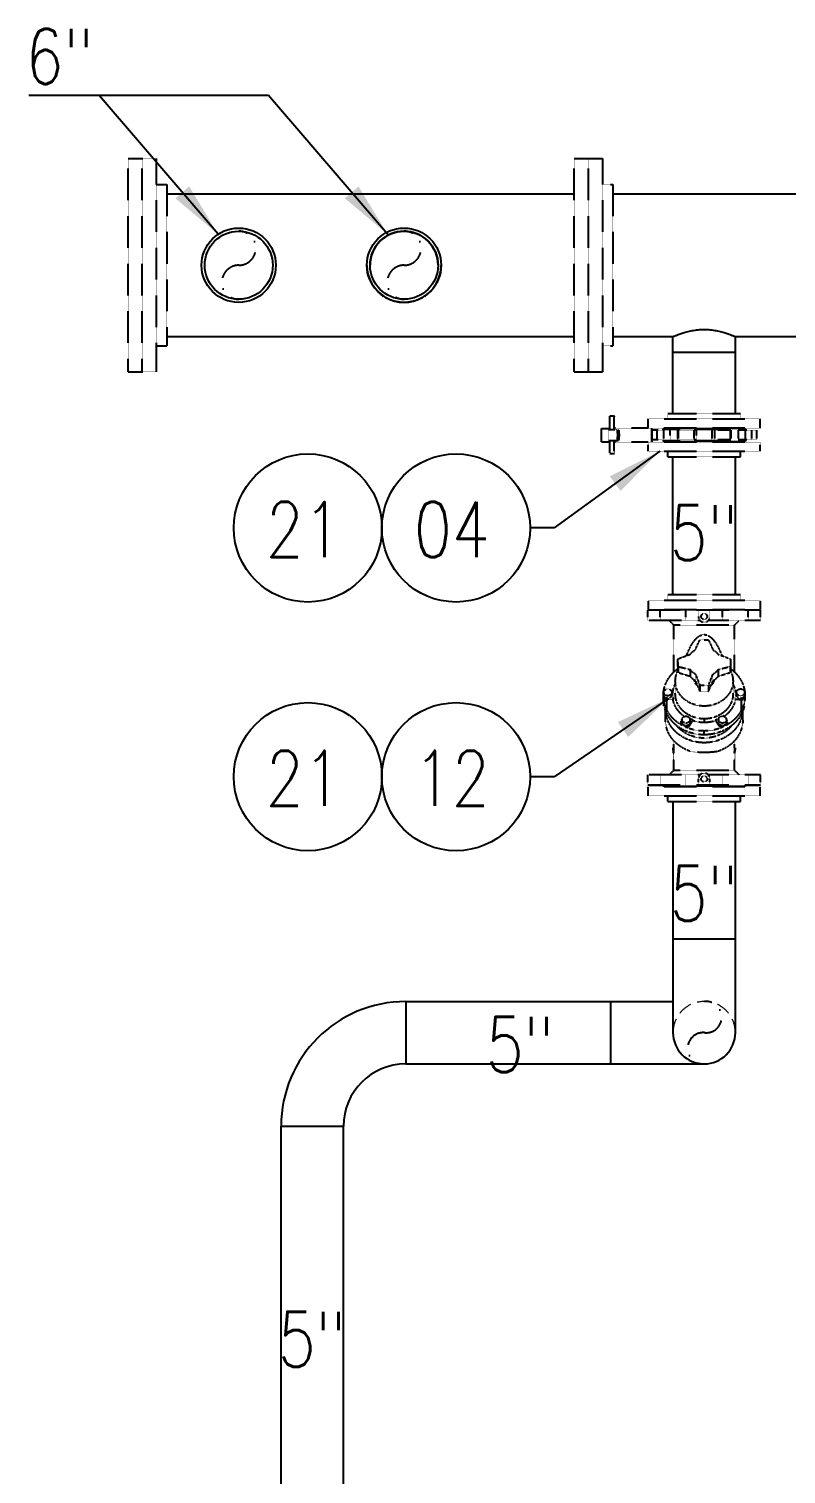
# Model space of a CAD drawing. Header units: millimetres. Extents: x -312439 to 477422, y -331570 to 212570.
# Drawn here: x 357792 to 359508, y 129554 to 132829 of the extents above; entities that cross this region are included whole.
import ezdxf

# ---------------------------------------------------------------- set-up
doc = ezdxf.new("R2010")
doc.units = ezdxf.units.MM
for name, pattern in [('DASHDOT', [25.4, 12.7, -6.35, 0, -6.35]), ('DASHED', [0.75, 0.5, -0.25]), ('HIDDEN', [9.525, 6.35, -3.175])]:
    doc.linetypes.add(name, pattern=pattern)
doc.layers.add('ARCONDTEXTO', color=4, linetype='Continuous')
doc.layers.add('TEXTO FORMATO', color=4, linetype='Continuous')
doc.styles.add('ROMAND', font='ROMAND.SHX')
doc.styles.add('ROMANS', font='romans.shx', dxfattribs={"height": 187.5})
doc.dimstyles.new('1-50 (MILIMETRO)', dxfattribs={"dimscale": 0, "dimtxt": 125, "dimasz": 125, "dimexe": 100, "dimexo": 100, "dimgap": 50, "dimtad": 0, "dimdec": 0, "dimzin": 0, "dimdsep": 46, "dimtxsty": 'ROMAND', "dimcen": -390, "dimclrd": 1, "dimclre": 1, "dimclrt": 3, "dimadec": 0, "dimazin": 0, "dimtfac": 1, "dimtdec": 0, "dimtix": 1, "dimtmove": 2, "dimatfit": 2, "dimfxl": 1, "dimtvp": 1, "dimtolj": 1, "dimtzin": 0, "dimarcsym": 0})

msp = doc.modelspace()

# ---------------------------------------------------------------- linework, layer by layer
at = {"color": 4, "linetype": 'DASHED', "extrusion": (0, 1, 0)}
for p, q in [((358017.439, 132051.977), (358017.439, 132534.977)), ((358017.439, 132534.977), (358081.039, 132534.977)), ((358049.239, 132051.977), (358049.239, 132534.977)), ((358081.039, 132534.977), (358081.039, 132051.977)), ((359028.057, 132051.977), (359028.057, 132534.977)), ((359028.057, 132534.977), (359091.657, 132534.977)), ((359059.857, 132051.977), (359059.857, 132534.977)), ((359091.657, 132534.977), (359091.657, 132051.977)), ((358081.039, 132475.977), (358104.839, 132475.977)), ((358104.839, 132475.977), (358104.839, 132110.977)), ((359091.657, 132475.977), (359115.457, 132475.977)), ((359115.457, 132475.977), (359115.457, 132110.977)), ((358081.039, 132110.977), (358104.839, 132110.977)), ((359091.657, 132110.977), (359115.457, 132110.977)), ((358017.439, 132051.977), (358081.039, 132051.977)), ((359028.057, 132051.977), (359091.657, 132051.977)), ((359118.824, 131951.49), (359108.823, 131951.49)), ((359195.231, 131945.121), (359449.231, 131945.121)), ((359195.231, 131924.524), (359195.231, 131945.121)), ((359240.231, 131957.821), (359404.231, 131957.821)), ((359240.231, 131945.121), (359240.231, 131957.821)), ((359404.231, 131945.121), (359404.231, 131957.821)), ((359449.231, 131924.521), (359449.231, 131945.121)), ((359089.93, 131923.625), (359105.8, 131923.625)), ((359089.93, 131893.617), (359089.93, 131923.625)), ((359105.8, 131923.625), (359105.8, 131893.617)), ((359105.8, 131920.904), (359108.465, 131920.904)), ((359127.72, 131920.624), (359105.8, 131920.624)), ((359105.8, 131896.618), (359127.72, 131896.618)), ((359105.8, 131896.338), (359108.465, 131896.338)), ((359195.231, 131924.524), (359118.824, 131924.524)), ((359449.231, 131924.521), (359195.232, 131924.521)), ((359245.393, 131919.721), (359203.452, 131919.721)), ((359203.452, 131919.721), (359203.452, 131897.521)), ((359245.393, 131897.521), (359203.452, 131897.521)), ((359215.181, 131919.721), (359215.181, 131897.521)), ((359415.231, 131922.921), (359229.231, 131922.921)), ((359229.231, 131919.721), (359229.231, 131922.921)), ((359415.231, 131921.321), (359229.231, 131921.321)), ((359229.231, 131897.521), (359229.231, 131894.321)), ((359415.231, 131895.921), (359229.231, 131895.921)), ((359229.723, 131919.721), (359229.723, 131897.521)), ((359245.393, 131897.521), (359245.393, 131919.721)), ((359251.581, 131922.921), (359251.581, 131924.521)), ((359304.946, 131919.721), (359261.901, 131919.721)), ((359261.901, 131919.721), (359261.901, 131897.521)), ((359304.946, 131897.521), (359261.901, 131897.521)), ((359263.348, 131919.721), (359263.348, 131897.521)), ((359298.455, 131919.721), (359298.455, 131897.521)), ((359304.946, 131897.521), (359304.946, 131919.721)), ((359339.516, 131919.721), (359339.516, 131897.521)), ((359382.561, 131919.721), (359339.516, 131919.721)), ((359382.561, 131897.521), (359339.516, 131897.521)), ((359346.007, 131919.721), (359346.007, 131897.521)), ((359381.115, 131919.721), (359381.115, 131897.521)), ((359382.561, 131919.721), (359382.561, 131897.521)), ((359392.881, 131922.921), (359392.881, 131924.521)), ((359399.069, 131919.721), (359399.069, 131897.521)), ((359441.01, 131919.721), (359399.069, 131919.721)), ((359441.01, 131897.521), (359399.069, 131897.521)), ((359414.739, 131919.721), (359414.739, 131897.521)), ((359415.231, 131919.721), (359415.231, 131922.921)), ((359415.231, 131897.521), (359415.231, 131894.321)), ((359429.281, 131919.721), (359429.281, 131897.521)), ((359441.01, 131919.721), (359441.01, 131897.521)), ((359089.93, 131893.617), (359105.8, 131893.617)), ((359118.824, 131865.752), (359108.823, 131865.752)), ((359195.231, 131892.718), (359118.824, 131892.718)), ((359195.231, 131872.121), (359195.231, 131892.718)), ((359195.231, 131872.121), (359449.231, 131872.121)), ((359449.231, 131892.721), (359195.232, 131892.721)), ((359415.231, 131894.321), (359229.231, 131894.321)), ((359240.231, 131859.421), (359240.231, 131872.121)), ((359404.231, 131859.421), (359404.231, 131872.121)), ((359449.231, 131872.121), (359449.231, 131892.721)), ((359240.231, 131859.421), (359404.231, 131859.421)), ((359404.231, 131546.859), (359240.231, 131546.859)), ((359240.231, 131546.859), (359240.231, 131534.159)), ((359404.231, 131546.859), (359404.231, 131534.159)), ((359449.731, 131512.059), (359194.731, 131512.059)), ((359194.731, 131488.159), (359194.731, 131512.059)), ((359449.231, 131534.159), (359195.231, 131534.159)), ((359195.231, 131534.159), (359195.231, 131513.559)), ((359195.231, 131513.559), (359449.231, 131513.559)), ((359222.498, 131488.159), (359222.498, 131512.059)), ((359229.231, 131512.059), (359229.231, 131513.559)), ((359280.92, 131488.159), (359280.92, 131512.059)), ((359309.231, 131512.059), (359309.231, 131497.559)), ((359322.231, 131512.059), (359322.231, 131513.559)), ((359335.231, 131512.059), (359335.231, 131497.559)), ((359363.542, 131488.159), (359363.542, 131512.059)), ((359415.231, 131512.059), (359415.231, 131513.559)), ((359421.964, 131488.159), (359421.964, 131512.059)), ((359449.231, 131534.159), (359449.231, 131513.559)), ((359449.731, 131488.159), (359449.731, 131512.059)), ((359313.251, 131488.159), (359194.731, 131488.159)), ((359253.231, 131478.159), (359243.231, 131488.159)), ((359391.231, 131478.159), (359253.231, 131478.159)), ((359253.231, 131371.561), (359253.231, 131478.159)), ((359449.731, 131488.159), (359331.211, 131488.159)), ((359391.231, 131478.159), (359401.231, 131488.159)), ((359391.231, 131371.561), (359391.231, 131478.159)), ((359262.231, 131392.942), (359262.231, 131379.459)), ((359263.07, 131384.282), (359263.07, 131370.799)), ((359290.499, 131377.174), (359290.499, 131362.153)), ((359353.963, 131377.174), (359353.963, 131362.153)), ((359381.392, 131384.282), (359381.392, 131370.799)), ((359382.231, 131392.942), (359382.231, 131379.459)), ((359256.881, 131322.209), (359256.881, 131351.146)), ((359263.07, 131370.799), (359290.499, 131362.153)), ((359302.248, 131367), (359302.248, 131351.979)), ((359302.248, 131351.979), (359312.231, 131328.225)), ((359312.231, 131341.707), (359312.231, 131328.225)), ((359332.231, 131328.225), (359342.214, 131351.979)), ((359332.231, 131341.707), (359332.231, 131328.225)), ((359342.214, 131367), (359342.214, 131351.979)), ((359353.963, 131362.153), (359381.392, 131370.799)), ((359387.581, 131322.209), (359387.581, 131351.146)), ((359229.731, 131309.609), (359229.731, 131319.709)), ((359229.858, 131315.509), (359229.858, 131314.009)), ((359230.731, 131325.709), (359230.731, 131319.709)), ((359237.971, 131283.14), (359237.971, 131307.79)), ((359239.731, 131317.915), (359239.731, 131311.915)), ((359239.731, 131310.183), (359252.746, 131310.183)), ((359239.731, 131310.183), (359239.731, 131309.089)), ((359252.746, 131329.236), (359247.757, 131329.236)), ((359248.731, 131325.709), (359248.731, 131319.709)), ((359396.705, 131329.236), (359391.716, 131329.236)), ((359391.716, 131310.183), (359404.731, 131310.183)), ((359395.731, 131325.709), (359395.731, 131319.709)), ((359404.731, 131317.915), (359404.731, 131311.915)), ((359404.731, 131310.183), (359404.731, 131309.089)), ((359406.491, 131283.14), (359406.491, 131307.79)), ((359413.731, 131325.709), (359413.731, 131319.709)), ((359414.604, 131315.509), (359414.604, 131314.009)), ((359414.731, 131309.609), (359414.731, 131319.709)), ((359234.731, 131262.709), (359234.731, 131283.629)), ((359409.731, 131262.709), (359409.731, 131283.629)), ((359269.981, 131257.834), (359269.981, 131256.509)), ((359271.981, 131263.387), (359271.455, 131262.598)), ((359271.455, 131262.598), (359271.455, 131261.503)), ((359271.844, 131252.53), (359271.844, 131251.03)), ((359271.981, 131263.834), (359271.981, 131257.834)), ((359277.962, 131272.359), (359276.915, 131270.788)), ((359280.246, 131248.329), (359280.246, 131246.829)), ((359280.981, 131256.04), (359280.981, 131250.04)), ((359289.981, 131263.834), (359289.981, 131257.834)), ((359290.507, 131253.071), (359297.015, 131262.833)), ((359290.507, 131253.071), (359290.507, 131251.977)), ((359322.231, 131265.615), (359322.231, 131257.195)), ((359347.447, 131262.833), (359353.955, 131253.071)), ((359353.955, 131253.071), (359353.955, 131251.977)), ((359354.481, 131263.834), (359354.481, 131257.834)), ((359363.481, 131256.04), (359363.481, 131250.04)), ((359364.217, 131248.329), (359364.217, 131246.829)), ((359367.547, 131270.788), (359366.5, 131272.359)), ((359372.481, 131263.834), (359372.481, 131257.834)), ((359373.007, 131262.598), (359372.481, 131263.387)), ((359372.618, 131252.53), (359372.618, 131251.03)), ((359373.007, 131262.598), (359373.007, 131261.503)), ((359374.481, 131257.834), (359374.481, 131256.509)), ((359253.231, 131199.904), (359253.231, 131216.111)), ((359322.231, 131229.502), (359322.231, 131238.102)), ((359391.231, 131199.904), (359391.231, 131216.111)), ((359253.231, 131199.904), (359252.231, 131199.904)), ((359252.231, 131172.559), (359252.231, 131199.902)), ((359252.272, 131187.843), (359253.697, 131187.843)), ((359252.272, 131172.559), (359252.272, 131187.843)), ((359253.697, 131191.909), (359252.69, 131191.909)), ((359252.69, 131187.843), (359252.69, 131191.909)), ((359253.273, 131172.559), (359253.273, 131187.843)), ((359253.697, 131187.843), (359253.697, 131191.909)), ((359391.772, 131191.909), (359390.765, 131191.909)), ((359390.765, 131187.843), (359390.765, 131191.909)), ((359392.19, 131187.843), (359390.765, 131187.843)), ((359391.19, 131172.559), (359391.19, 131187.843)), ((359392.231, 131199.904), (359391.231, 131199.904)), ((359391.772, 131187.843), (359391.772, 131191.909)), ((359392.19, 131172.559), (359392.19, 131187.843)), ((359392.231, 131172.559), (359392.231, 131199.902)), ((359253.231, 131148.959), (359243.231, 131138.959)), ((359252.231, 131172.559), (359253.273, 131172.559)), ((359253.231, 131148.959), (359253.231, 131172.559)), ((359391.231, 131148.959), (359253.231, 131148.959)), ((359392.231, 131172.559), (359391.19, 131172.559)), ((359391.231, 131148.959), (359391.231, 131172.559)), ((359391.231, 131148.959), (359401.231, 131138.959)), ((359313.251, 131138.959), (359194.731, 131138.959)), ((359194.731, 131115.059), (359194.731, 131138.959)), ((359449.731, 131115.059), (359194.731, 131115.059)), ((359449.231, 131111.859), (359195.231, 131111.859)), ((359195.231, 131091.259), (359195.231, 131111.859)), ((359222.498, 131138.959), (359222.498, 131115.059)), ((359229.231, 131115.059), (359229.231, 131113.459)), ((359415.231, 131113.559), (359229.231, 131113.559)), ((359415.231, 131113.459), (359229.231, 131113.459)), ((359280.92, 131138.959), (359280.92, 131115.059)), ((359309.231, 131115.059), (359309.231, 131129.559)), ((359322.231, 131113.559), (359322.231, 131115.059)), ((359449.731, 131138.959), (359331.211, 131138.959)), ((359335.231, 131115.059), (359335.231, 131129.559)), ((359363.542, 131138.959), (359363.542, 131115.059)), ((359415.231, 131115.059), (359415.231, 131113.459)), ((359421.964, 131138.959), (359421.964, 131115.059)), ((359449.231, 131091.259), (359449.231, 131111.859)), ((359449.731, 131115.059), (359449.731, 131138.959)), ((359195.231, 131091.259), (359449.231, 131091.259)), ((359240.231, 131078.559), (359240.231, 131091.259)), ((359240.231, 131078.559), (359404.231, 131078.559)), ((359404.231, 131078.559), (359404.231, 131091.259))]:
    msp.add_line(p, q, dxfattribs=at)
at = {"color": 5, "linetype": 'Continuous', "extrusion": (0, 1, 0)}
for p, q in [((358104.839, 132455.377), (359028.057, 132455.377)), ((359115.457, 132455.377), (362710.82, 132455.377)), ((358104.839, 132131.577), (359028.057, 132131.577)), ((359115.457, 132131.577), (359251.581, 132131.577)), ((359251.581, 131957.821), (359251.581, 132131.577)), ((359392.881, 132131.577), (359793.692, 132131.577)), ((359392.881, 131957.821), (359392.881, 132131.577)), ((359392.881, 132096.015), (359251.581, 132096.015)), ((359251.581, 131546.859), (359251.581, 131859.421)), ((359392.881, 131546.859), (359392.881, 131859.421)), ((359251.581, 131078.559), (359251.581, 130554.52)), ((359392.881, 130554.52), (359392.881, 131078.559)), ((359392.881, 130766.47), (359251.581, 130766.47)), ((358646.335, 130625.17), (358646.335, 130483.87)), ((358646.335, 130625.17), (359251.581, 130625.17)), ((359110.281, 130625.17), (359110.281, 130483.87)), ((358646.335, 130483.87), (359322.231, 130483.87)), ((358363.735, 130342.57), (358505.035, 130342.57)), ((358363.735, 128488.753), (358363.735, 130342.57)), ((358505.035, 129488.955), (358505.035, 130342.57))]:
    msp.add_line(p, q, dxfattribs=at)
at = {"color": 5, "linetype": 'Continuous'}
for centre, radius in [((358267.769, 132293.477), 84.15), ((358267.769, 132293.477), 77.04), ((358642.293, 132293.482), 84.15), ((358642.293, 132293.482), 77.04)]:
    msp.add_circle(centre, radius, dxfattribs=at)
at = {"color": 4, "linetype": 'DASHED'}
for centre in [(359322.231, 131497.559), (359322.231, 131129.559)]:
    msp.add_circle(centre, 6.9, dxfattribs=at)
at = {"color": 6, "linetype": 'DASHDOT', "ltscale": 4}
for centre, radius, start, end in [((358268.082, 132332.009, 0), 38.52, 270, 90), ((358642.605, 132332.014, 0), 38.52, 270, 90), ((358268.082, 132254.969, 0), 38.52, 90, 270), ((358642.605, 132254.974, 0), 38.52, 90, 270), ((359326.601, 130589.854), 35.462, 264.817126, 95.340531), ((359320.168, 130519.248), 35.438, 84.770684, 273.337095)]:
    msp.add_arc(centre, radius, start, end, dxfattribs=at)
at = {"color": 5, "linetype": 'Continuous'}
for centre, radius, start, end in [((358642.293, 132293.477), 77.04, 0.001871, 179.998129), ((358642.293, 132293.477), 84.15, 179.998287, 0.001701), ((358646.335, 130342.57), 282.6, 90, 180), ((359322.231, 130554.52), 70.65, 180, 0), ((358646.335, 130342.57), 141.3, 90, 180)]:
    msp.add_arc(centre, radius, start, end, dxfattribs=at)
at = {"color": 4, "linetype": 'DASHED'}
for centre, start, end in [((359322.231, 131497.559), 180, 0), ((359322.231, 131129.559), 0, 180)]:
    msp.add_arc(centre, 13, start, end, dxfattribs=at)
at = {"color": 1, "linetype": 'HIDDEN', "lineweight": 0, "ltscale": 5}
msp.add_arc((359322.231, 130554.52), 70.65, 0, 180, dxfattribs=at)
at = {"color": 5, "linetype": 'Continuous'}
for centre, major_axis in [((358267.769, 132293.477), (0, 84.15)), ((358267.769, 132293.477), (0, 77.04)), ((358642.293, 132293.482), (0, 84.15)), ((358642.293, 132293.482), (0, 77.04))]:
    msp.add_ellipse(centre, major_axis=major_axis, ratio=1, start_param=-1.57079633, end_param=4.71238898, dxfattribs=at)
at = {"color": 4, "linetype": 'DASHED', "extrusion": (0, 0, -1)}
for centre, major_axis, ratio, start_param, end_param in [((359108.823, 131908.621), (0, -42.869), 0.00871634, 1.85459044, 3.14159265), ((359118.824, 131908.621), (0, 42.869), 0.00871634, 4.99618309, 7.47393428), ((359108.823, 131908.621), (0, -42.869), 0.00871634, 0, 1.28700222), ((359118.824, 131908.621), (0, 42.869), 0.00871634, 1.95084369, 4.42859487), ((359294.387, 131224.236), (-107.858, -342.182), 0.17101007, 2.13199239, 2.21382292), ((359322.231, 131392.942), (-60, 0), 0.8660254, 1.40334825, 1.57079633), ((359322.231, 131392.942), (-60, 0), 0.8660254, 1.57079633, 1.73824441), ((359322.231, 131394.48), (-37.5, 0), 0.8660254, 0.56200898, 1.00878735), ((359322.231, 131394.48), (-37.5, 0), 0.8660254, 2.1328053, 2.57958368), ((359322.231, 131318.209), (-92.5, 0), 0.8660254, 0.0739016, 0.86500122), ((359322.231, 131392.942), (-60, 0), 0.8660254, 0, 0.16744808), ((359322.231, 131392.942), (-60, 0), 0.8660254, 6.11573723, 6.28318531), ((359322.231, 131379.459), (60, 0), 0.8660254, 2.97414457, 3.14159265), ((359322.231, 131394.48), (-37.5, 0), 0.8660254, 5.27439796, 5.72117633), ((359322.231, 131394.48), (-37.5, 0), 0.8660254, 3.70360163, 4.15038), ((359322.231, 131392.942), (-60, 0), 0.8660254, 2.97414457, 3.14159265), ((359322.231, 131392.942), (-60, 0), 0.8660254, 3.14159265, 3.30904073), ((359322.231, 131379.459), (-60, 0), 0.8660254, 3.14159265, 3.30904073), ((359322.231, 131318.209), (-92.5, 0), 0.8660254, 2.27659144, 3.06769106), ((359322.231, 131379.459), (-37.5, 0), 0.8660254, 5.27439796, 5.72117633), ((359322.231, 131354.959), (-22.1, 0), 0.8660254, 5.48992001, 6.18907308), ((359322.231, 131359.649), (-22.1, 0), 0.8660254, 5.77114904, 5.88232555), ((359294.387, 131206.683), (107.858, -342.182), 0.17101007, 4.27940228, 4.36123281), ((359322.231, 131392.942), (-60, 0), 0.8660254, 4.71238898, 4.87983706), ((359322.231, 131392.942), (-60, 0), 0.8660254, 4.5449409, 4.71238898), ((359322.231, 131354.959), (-22.1, 0), 0.8660254, 3.23570489, 3.93485795), ((359322.231, 131359.649), (-22.1, 0), 0.8660254, 3.54245241, 3.65362892), ((359322.231, 131379.459), (-37.5, 0), 0.8660254, 3.70360163, 4.15038), ((359322.231, 131318.209), (-92.5, 0), 0.8660254, 5.28845178, 6.23072128), ((359322.231, 131319.709), (-70.35, 0), 0.8660254, 6.12618, 6.44019061), ((359322.231, 131322.209), (-65.35, 0), 0.8660254, 4.71238898, 6.28318531), ((359322.231, 131379.459), (-60, 0), 0.8660254, 4.5449409, 4.87983706), ((359322.231, 131322.209), (-65.35, 0), 0.8660254, 3.14159265, 4.71238898), ((359322.231, 131318.209), (-92.5, 0), 0.8660254, 3.19405668, 4.13632618), ((359322.231, 131319.709), (-70.35, 0), 0.8660254, 2.98458735, 3.29859796), ((359404.731, 131325.709), (9, 0), 0.8660254, 1.57079633, 4.71238898), ((359404.731, 131319.709), (9, 0), 0.8660254, 1.57079633, 3.14159265), ((359404.731, 131325.709), (9, 0), 0.8660254, 4.71238898, 7.85398163), ((359404.731, 131319.709), (9, 0), 0.8660254, 0, 1.57079633), ((359322.231, 131287.359), (-87.5, 0), 0.8660254, 3.19497889, 6.22979907), ((359322.231, 131262.709), (-87.5, 0), 0.8660254, 5.06211561, 6.28318531), ((359322.231, 131287.359), (-75.5, 0), 0.8660254, 4.71238898, 5.68150305), ((359322.231, 131319.709), (-70.35, 0), 0.8660254, 5.36978129, 5.39299306), ((359322.231, 131318.209), (-92.5, 0), 0.8660254, 4.71238898, 5.18352373), ((359322.231, 131319.709), (-70.35, 0), 0.8660254, 5.07898245, 5.19269715), ((359322.231, 131287.359), (-75.5, 0), 0.8660254, 3.74327491, 4.71238898), ((359322.231, 131318.209), (-92.5, 0), 0.8660254, 4.24125423, 4.71238898), ((359322.231, 131262.709), (-87.5, 0), 0.8660254, 3.14159265, 4.36266235), ((359322.231, 131199.906), (70, 0), 0.99934383, 3.02702654, 3.14156271), ((359322.231, 131199.902), (-70, 0), 0.99934383, 0, 0.00002994), ((359322.231, 131199.906), (69, 0), 0.99934383, 3.0253587, 3.14156228), ((359322.231, 131199.906), (69, 0), 0.99934383, 0.00003038, 0.11623395), ((359322.231, 131199.906), (70, 0), 0.99934383, 0.00002994, 0.11456611), ((359322.231, 131199.902), (-70, 0), 0.99934383, 3.14156271, 3.14159265)]:
    msp.add_ellipse(centre, major_axis=major_axis, ratio=ratio, start_param=start_param, end_param=end_param, dxfattribs=at)
at = {"color": 4, "linetype": 'DASHED', "extrusion": (-4.0221e-63, -2.18953e-47, -1)}
for centre, major_axis, start_param, end_param in [((359118.824, 131908.621), (0, -15.903), 2.42612919, 3.14159265), ((359118.824, 131908.621), (0, -15.903), 0, 0.71546346), ((359203.453, 131908.621), (0, 15.903), 3.16029867, 6.26447929), ((359203.453, 131908.621), (0, 15.903), 0.01870601, 0.79820803), ((359203.453, 131908.621), (0, 15.903), 2.34338462, 3.12288664)]:
    msp.add_ellipse(centre, major_axis=major_axis, ratio=0.00871634, start_param=start_param, end_param=end_param, dxfattribs=at)
at = {"color": 4, "linetype": 'DASHED', "extrusion": (-2.88787e-49, -1.57208e-33, -1)}
for centre, major_axis, start_param, end_param in [((359123.981, 131908.621), (0, 12.003), 0, 3.14159265), ((359127.72, 131908.621), (0, -12.003), 3.14159265, 6.28318531)]:
    msp.add_ellipse(centre, major_axis=major_axis, ratio=0.13557255, start_param=start_param, end_param=end_param, dxfattribs=at)
at = {"color": 4, "linetype": 'DASHED', "extrusion": (-1.4396e-47, -8.85935e-32, -1)}
for start_param, end_param in [(5.66492099, 6.28318531), (0, 0.61826431)]:
    msp.add_ellipse((359322.231, 131199.003), major_axis=(0, 257.512), ratio=0.26794919, start_param=start_param, end_param=end_param, dxfattribs=at)
at = {"color": 4, "linetype": 'DASHED', "extrusion": (-7.41102e-33, 2.35116e-32, -1)}
msp.add_ellipse((359350.075, 131224.236), major_axis=(-107.858, 342.182), ratio=0.17101007, start_param=0.92776973, end_param=1.00960026, dxfattribs=at)
at = {"color": 4, "linetype": 'DASHED', "extrusion": (2.41251e-18, 1.01392e-18, -1)}
for centre, start_param, end_param in [((359312.097, 131239.573), 1.6198184, 1.70164893), ((359332.365, 131191.346), 1.82985829, 1.91168882)]:
    msp.add_ellipse(centre, major_axis=(-330.755, -139.008), ratio=0.46984631, start_param=start_param, end_param=end_param, dxfattribs=at)
at = {"color": 4, "linetype": 'DASHED', "extrusion": (2.41251e-18, -1.01392e-18, -1)}
for centre, start_param, end_param in [((359332.365, 131239.573), 1.43994373, 1.52177426), ((359312.097, 131191.346), 1.22990383, 1.31173436)]:
    msp.add_ellipse(centre, major_axis=(-330.755, 139.008), ratio=0.46984631, start_param=start_param, end_param=end_param, dxfattribs=at)
at = {"color": 4, "linetype": 'DASHED', "extrusion": (9.86076e-32, 2.97581e-64, -1)}
for start_param, end_param in [(4.71238898, 6.70244367), (2.7223343, 4.71238898)]:
    msp.add_ellipse((359322.231, 131351.146), major_axis=(-65.35, 0), ratio=0.8660254, start_param=start_param, end_param=end_param, dxfattribs=at)
at = {"color": 4, "linetype": 'DASHED', "extrusion": (-9.86076e-32, 0, -1)}
for centre, major_axis, start_param, end_param in [((359322.231, 131319.127), (-71.514, 0), 0.16394651, 0.41823404), ((359322.231, 131319.127), (-71.514, 0), 2.72335862, 2.97764614), ((359322.231, 131319.127), (-71.514, 0), 5.3951738, 6.1287561), ((359322.231, 131319.127), (-71.514, 0), 3.29602186, 4.02960416), ((359322.231, 131319.127), (-71.514, 0), 4.71238898, 5.08155855), ((359322.231, 131319.127), (-71.514, 0), 4.34321941, 4.71238898), ((359322.231, 131319.709), (-70.35, 0), 4.23208082, 4.34579551), ((359322.231, 131319.709), (-70.35, 0), 4.0317849, 4.05499667)]:
    msp.add_ellipse(centre, major_axis=major_axis, ratio=0.8660254, start_param=start_param, end_param=end_param, dxfattribs=at)
at = {"color": 4, "linetype": 'DASHED', "extrusion": (-7.41102e-33, -2.35116e-32, -1)}
msp.add_ellipse((359350.075, 131206.683), major_axis=(107.858, 342.182), ratio=0.17101007, start_param=5.06354515, end_param=5.14537568, dxfattribs=at)
at = {"color": 4, "linetype": 'DASHED', "extrusion": (-1.04117e-17, 1.03971e-32, -1)}
msp.add_ellipse((359322.231, 131319.709), major_axis=(92.5, 0), ratio=0.8660254, start_param=3.08912863, end_param=3.19405668, dxfattribs=at)
at = {"color": 4, "linetype": 'DASHED', "extrusion": (9.86076e-32, 0, -1)}
for start_param, end_param in [(4.71238898, 6.28318531), (3.14159265, 4.71238898)]:
    msp.add_ellipse((359322.231, 131309.609), major_axis=(-92.5, 0), ratio=0.8660254, start_param=start_param, end_param=end_param, dxfattribs=at)
at = {"color": 4, "linetype": 'DASHED', "extrusion": (1.13598e-17, -1.37585e-32, -1)}
for start_param, end_param in [(3.59827447, 3.75414739), (1.57079633, 2.68491083)]:
    msp.add_ellipse((359239.731, 131319.709), major_axis=(11, 0), ratio=0.8660254, start_param=start_param, end_param=end_param, dxfattribs=at)
at = {"color": 4, "linetype": 'DASHED', "extrusion": (6.80642e-62, -8.75812e-47, -1)}
for centre, start_param, end_param in [((359239.731, 131325.709), 4.71238898, 7.85398163), ((359239.731, 131319.709), 4.71238898, 6.28318531), ((359239.731, 131325.709), 1.57079633, 4.71238898), ((359239.731, 131319.709), 3.14159265, 4.71238898)]:
    msp.add_ellipse(centre, major_axis=(-9, 0), ratio=0.8660254, start_param=start_param, end_param=end_param, dxfattribs=at)
at = {"color": 4, "linetype": 'DASHED', "extrusion": (1.13598e-17, -1.65102e-32, -1)}
for start_param, end_param in [(3.59827447, 4.71238898), (2.52903792, 2.68491083)]:
    msp.add_ellipse((359404.731, 131319.709), major_axis=(-11, 0), ratio=0.8660254, start_param=start_param, end_param=end_param, dxfattribs=at)
at = {"color": 4, "linetype": 'DASHED', "extrusion": (-1.04117e-17, 1.4396e-32, -1)}
for start_param, end_param in [(3.08912863, 3.19405668), (4.13632618, 4.24125423)]:
    msp.add_ellipse((359322.231, 131319.709), major_axis=(-92.5, 0), ratio=0.8660254, start_param=start_param, end_param=end_param, dxfattribs=at)
at = {"color": 4, "linetype": 'DASHED', "extrusion": (-9.86076e-32, -1.04577e-47, -1)}
for start_param, end_param in [(2.55107692, 3.66519143), (0.52359878, 1.63771328)]:
    msp.add_ellipse((359280.981, 131257.834), major_axis=(11, 0), ratio=0.8660254, start_param=start_param, end_param=end_param, dxfattribs=at)
at = {"color": 4, "linetype": 'DASHED', "extrusion": (1.16104e-63, -1.09476e-47, -1)}
msp.add_ellipse((359322.231, 131319.709), major_axis=(92.5, 0), ratio=0.8660254, start_param=2.04193108, end_param=2.14685913, dxfattribs=at)
at = {"color": 4, "linetype": 'DASHED', "extrusion": (1.96474e-17, -7.75572e-33, -1)}
for centre, start_param, end_param in [((359280.981, 131263.834), 4.71238898, 7.85398163), ((359280.981, 131257.834), 4.71238898, 6.28318531), ((359280.981, 131263.834), 1.57079633, 4.71238898), ((359280.981, 131257.834), 3.14159265, 4.71238898)]:
    msp.add_ellipse(centre, major_axis=(-9, 0), ratio=0.8660254, start_param=start_param, end_param=end_param, dxfattribs=at)
at = {"color": 4, "linetype": 'DASHED', "extrusion": (1.13598e-17, -1.10068e-32, -1)}
for start_param, end_param in [(4.64547203, 5.75958653), (2.61799388, 3.73210838)]:
    msp.add_ellipse((359363.481, 131257.834), major_axis=(-11, 0), ratio=0.8660254, start_param=start_param, end_param=end_param, dxfattribs=at)
at = {"color": 4, "linetype": 'DASHED', "extrusion": (1.96474e-17, -2.7145e-32, -1)}
for centre, start_param, end_param in [((359363.481, 131263.834), 4.71238898, 7.85398163), ((359363.481, 131257.834), 4.71238898, 6.28318531), ((359363.481, 131263.834), 1.57079633, 4.71238898), ((359363.481, 131257.834), 3.14159265, 4.71238898)]:
    msp.add_ellipse(centre, major_axis=(-9, 0), ratio=0.8660254, start_param=start_param, end_param=end_param, dxfattribs=at)
at = {"color": 5, "linetype": 'Continuous'}
for points, knots in [([(359251.581, 132131.577), (359251.581, 132131.577), (359251.689, 132131.624), (359252.134, 132131.817), (359252.472, 132131.964), (359253.381, 132132.354), (359253.952, 132132.598), (359255.323, 132133.175), (359256.122, 132133.508), (359257.934, 132134.249), (359258.948, 132134.656), (359261.17, 132135.529), (359262.379, 132135.993), (359264.962, 132136.957), (359266.337, 132137.456), (359269.218, 132138.464), (359270.724, 132138.974), (359273.827, 132139.981), (359275.479, 132140.496), (359278.966, 132141.525), (359280.801, 132142.039), (359284.628, 132143.041), (359286.62, 132143.529), (359290.735, 132144.453), (359292.857, 132144.888), (359297.197, 132145.685), (359299.418, 132146.046), (359303.922, 132146.676), (359306.205, 132146.944), (359310.795, 132147.375), (359313.101, 132147.537), (359317.693, 132147.752), (359319.978, 132147.805), (359322.231, 132147.805)], [324.15715717, 324.15715717, 324.15715717, 324.15715717, 330.90542895, 330.90542895, 337.65370072, 337.65370072, 344.4019725, 344.4019725, 351.15024427, 351.15024427, 357.89851605, 357.89851605, 364.64678782, 364.64678782, 371.3950596, 371.3950596, 378.14333137, 378.14333137, 384.90160781, 384.90160781, 391.65988425, 391.65988425, 398.41816069, 398.41816069, 405.17643713, 405.17643713, 411.93471358, 411.93471358, 418.69299002, 418.69299002, 425.45126646, 425.45126646, 432.2095429, 432.2095429, 432.2095429, 432.2095429]), ([(359322.231, 132147.805), (359324.484, 132147.805), (359326.769, 132147.752), (359331.361, 132147.537), (359333.667, 132147.375), (359338.257, 132146.944), (359340.54, 132146.676), (359345.045, 132146.046), (359347.265, 132145.685), (359351.605, 132144.888), (359353.727, 132144.453), (359357.842, 132143.529), (359359.834, 132143.041), (359363.661, 132142.039), (359365.496, 132141.525), (359368.983, 132140.496), (359370.636, 132139.981), (359373.738, 132138.974), (359375.244, 132138.464), (359378.125, 132137.456), (359379.5, 132136.957), (359382.083, 132135.993), (359383.292, 132135.529), (359385.514, 132134.656), (359386.528, 132134.249), (359388.34, 132133.508), (359389.139, 132133.175), (359390.51, 132132.598), (359391.081, 132132.354), (359391.99, 132131.964), (359392.328, 132131.817), (359392.773, 132131.624), (359392.881, 132131.577), (359392.881, 132131.577)], [0, 0, 0, 0, 6.75827644, 6.75827644, 13.51655288, 13.51655288, 20.27482932, 20.27482932, 27.03310576, 27.03310576, 33.79138221, 33.79138221, 40.54965865, 40.54965865, 47.30793509, 47.30793509, 54.06621153, 54.06621153, 60.8144833, 60.8144833, 67.56275508, 67.56275508, 74.31102685, 74.31102685, 81.05929863, 81.05929863, 87.8075704, 87.8075704, 94.55584218, 94.55584218, 101.30411395, 101.30411395, 108.05238572, 108.05238572, 108.05238572, 108.05238572])]:
    msp.add_open_spline(points, degree=3, knots=knots, dxfattribs=at)
at = {"color": 4, "linetype": 'DASHED'}
for points, knots in [([(359229.858, 131314.009), (359230.313, 131313.224), (359230.885, 131312.518), (359231.914, 131311.573), (359232.288, 131311.277), (359233.071, 131310.742), (359233.482, 131310.501), (359234.13, 131310.178), (359234.35, 131310.077), (359234.802, 131309.888), (359235.034, 131309.8), (359235.737, 131309.558), (359236.216, 131309.428), (359237.191, 131309.227), (359237.689, 131309.156), (359238.702, 131309.076), (359239.217, 131309.066), (359239.731, 131309.089)], [0.0000004122, 0.0000004122, 0.0000004122, 0.0000004122, 0.0030542653, 0.0030542653, 0.0045811918, 0.0045811918, 0.0061081184, 0.0061081184, 0.0068715817, 0.0068715817, 0.0076350449, 0.0076350449, 0.0091619715, 0.0091619715, 0.010688898, 0.010688898, 0.0122158246, 0.0122158246, 0.0122158246, 0.0122158246]), ([(359404.731, 131309.089), (359405.76, 131309.044), (359406.765, 131309.124), (359408.237, 131309.426), (359408.724, 131309.558), (359409.656, 131309.878), (359410.104, 131310.065), (359410.968, 131310.494), (359411.385, 131310.738), (359412.174, 131311.277), (359412.541, 131311.568), (359413.224, 131312.193), (359413.539, 131312.527), (359414.115, 131313.239), (359414.376, 131313.616), (359414.604, 131314.009)], [0.0000001979, 0.0000001979, 0.0000001979, 0.0000001979, 0.003054238, 0.003054238, 0.0045812581, 0.0045812581, 0.0061082782, 0.0061082782, 0.0076352982, 0.0076352982, 0.0091623183, 0.0091623183, 0.0106893383, 0.0106893383, 0.0122163584, 0.0122163584, 0.0122163584, 0.0122163584]), ([(359269.981, 131256.509), (359269.981, 131256.403), (359269.983, 131256.298), (359270.003, 131255.732), (359270.056, 131255.269), (359270.23, 131254.368), (359270.351, 131253.926), (359270.662, 131253.059), (359270.853, 131252.633), (359271.301, 131251.807), (359271.557, 131251.41), (359271.844, 131251.03)], [0.00648996335, 0.00648996335, 0.00648996335, 0.00648996335, 0.00684025125, 0.00684025125, 0.00836722677, 0.00836722677, 0.00989420228, 0.00989420228, 0.0114211778, 0.0114211778, 0.01294815332, 0.01294815332, 0.01294815332, 0.01294815332]), ([(359280.246, 131246.829), (359281.275, 131246.787), (359282.29, 131246.875), (359283.79, 131247.194), (359284.288, 131247.334), (359285.245, 131247.669), (359285.709, 131247.866), (359286.382, 131248.203), (359286.602, 131248.322), (359287.036, 131248.576), (359287.25, 131248.71), (359287.872, 131249.132), (359288.261, 131249.435), (359288.991, 131250.087), (359289.331, 131250.435), (359289.961, 131251.176), (359290.25, 131251.569), (359290.507, 131251.977)], [0.0000001977, 0.0000001977, 0.0000001977, 0.0000001977, 0.0030540508, 0.0030540508, 0.0045809773, 0.0045809773, 0.0061079039, 0.0061079039, 0.0068713671, 0.0068713671, 0.0076348304, 0.0076348304, 0.0091617569, 0.0091617569, 0.0106886835, 0.0106886835, 0.01221561, 0.01221561, 0.01221561, 0.01221561]), ([(359353.955, 131251.977), (359354.469, 131251.161), (359355.094, 131250.425), (359356.194, 131249.441), (359356.59, 131249.132), (359357.414, 131248.574), (359357.844, 131248.322), (359358.74, 131247.871), (359359.209, 131247.672), (359360.174, 131247.334), (359360.663, 131247.197), (359361.657, 131246.984), (359362.161, 131246.908), (359363.184, 131246.82), (359363.702, 131246.808), (359364.217, 131246.829)], [0.0000003958, 0.0000003958, 0.0000003958, 0.0000003958, 0.0030544359, 0.0030544359, 0.004581456, 0.004581456, 0.006108476, 0.006108476, 0.0076354961, 0.0076354961, 0.0091625162, 0.0091625162, 0.0106895362, 0.0106895362, 0.0122165563, 0.0122165563, 0.0122165563, 0.0122165563]), ([(359372.618, 131251.03), (359373.193, 131251.791), (359373.636, 131252.606), (359374.107, 131253.912), (359374.231, 131254.363), (359374.406, 131255.264), (359374.458, 131255.719), (359374.479, 131256.287), (359374.481, 131256.398), (359374.481, 131256.509)], [0.00000026783, 0.00000026783, 0.00000026783, 0.00000026783, 0.00305460009, 0.00305460009, 0.00458176623, 0.00458176623, 0.00610893236, 0.00610893236, 0.00647798912, 0.00647798912, 0.00647798912, 0.00647798912]), ([(359322.231, 131189.36), (359319.654, 131189.36), (359317.083, 131189.408), (359313.236, 131189.552), (359311.955, 131189.611), (359309.396, 131189.754), (359308.114, 131189.837), (359304.315, 131190.119), (359301.832, 131190.35), (359296.967, 131190.883), (359294.584, 131191.186), (359292.25, 131191.519)], [0.0309574711, 0.0309574711, 0.0309574711, 0.0309574711, 0.0386863182, 0.0386863182, 0.0425507418, 0.0425507418, 0.0464151654, 0.0464151654, 0.0541440125, 0.0541440125, 0.0618728597, 0.0618728597, 0.0618728597, 0.0618728597]), ([(359352.212, 131191.519), (359349.876, 131191.186), (359347.495, 131190.883), (359342.645, 131190.351), (359340.177, 131190.122), (359336.407, 131189.842), (359335.14, 131189.759), (359333.221, 131189.651), (359332.579, 131189.618), (359331.288, 131189.557), (359330.639, 131189.53), (359327.398, 131189.409), (359324.812, 131189.36), (359322.231, 131189.36)], [0, 0, 0, 0, 0.0077393678, 0.0077393678, 0.0154787355, 0.0154787355, 0.0193484194, 0.0193484194, 0.0212832614, 0.0212832614, 0.0232181033, 0.0232181033, 0.0309574711, 0.0309574711, 0.0309574711, 0.0309574711])]:
    msp.add_open_spline(points, degree=3, knots=knots, dxfattribs=at)
for points in [[(359239.731, 131309.089), (359243.677, 131309.26), (359247.622, 131309.431), (359251.568, 131309.601)], [(359251.568, 131309.601), (359251.961, 131309.795), (359252.354, 131309.989), (359252.746, 131310.183)], [(359391.716, 131310.183), (359392.109, 131309.989), (359392.501, 131309.795), (359392.894, 131309.601)], [(359392.894, 131309.601), (359396.84, 131309.431), (359400.785, 131309.26), (359404.731, 131309.089)], [(359290.507, 131251.977), (359292.48, 131255.107), (359294.453, 131258.237), (359296.426, 131261.367)], [(359296.426, 131261.367), (359296.622, 131261.856), (359296.819, 131262.344), (359297.015, 131262.833)], [(359347.447, 131262.833), (359347.644, 131262.344), (359347.84, 131261.856), (359348.036, 131261.367)], [(359348.036, 131261.367), (359350.009, 131258.237), (359351.982, 131255.107), (359353.955, 131251.977)]]:
    msp.add_open_spline(points, degree=3, dxfattribs=at)
at = {"layer": 'TEXTO FORMATO', "color": 1}
for centre in [(358424.412, 131698.197), (358760.083, 131698.197), (358424.412, 131134.491), (358760.083, 131134.491)]:
    msp.add_circle(centre, 167.835, dxfattribs=at)

# ---------------------------------------------------------------- texts
at = {"layer": 'ARCONDTEXTO', "linetype": 'Continuous', "lineweight": -3, "style": 'ROMANS', "width": 0.8}
for s, p in [('6"', (357785.134, 132703.893)), ('5"', (359244.37, 131624.828)), ('5"', (359244.37, 130807.654)), ('5"', (358827.773, 130465.113)), ('5"', (358356.523, 129797.448))]:
    msp.add_text(s, height=125, dxfattribs=at).set_placement(p)
at = {"layer": 'ARCONDTEXTO', "color": 3, "linetype": 'Continuous', "lineweight": -3, "style": 'ROMANS', "width": 0.8}
for s, p in [('21', (358329.094, 131632.131)), ('04', (358664.764, 131632.131)), ('21', (358329.094, 131068.426)), ('12', (358664.764, 131068.426))]:
    msp.add_text(s, height=125, dxfattribs=at).set_placement(p)

# ---------------------------------------------------------------- leaders
at = {"layer": 'TEXTO FORMATO'}
for points in [[(358221.293, 132363.627), (357951.662, 132677.91), (357792.471, 132677.91)], [(358605.034, 132363.627), (358335.403, 132677.91), (357951.662, 132677.91)], [(359221.816, 131872.121), (358982.488, 131698.197), (358927.918, 131698.197)], [(359241.616, 131312.088), (358982.488, 131134.491), (358927.918, 131134.491)]]:
    msp.add_leader(points, dimstyle='1-50 (MILIMETRO)', override={"dimscale": 1}, dxfattribs=at)

doc.saveas('drawing.dxf')
